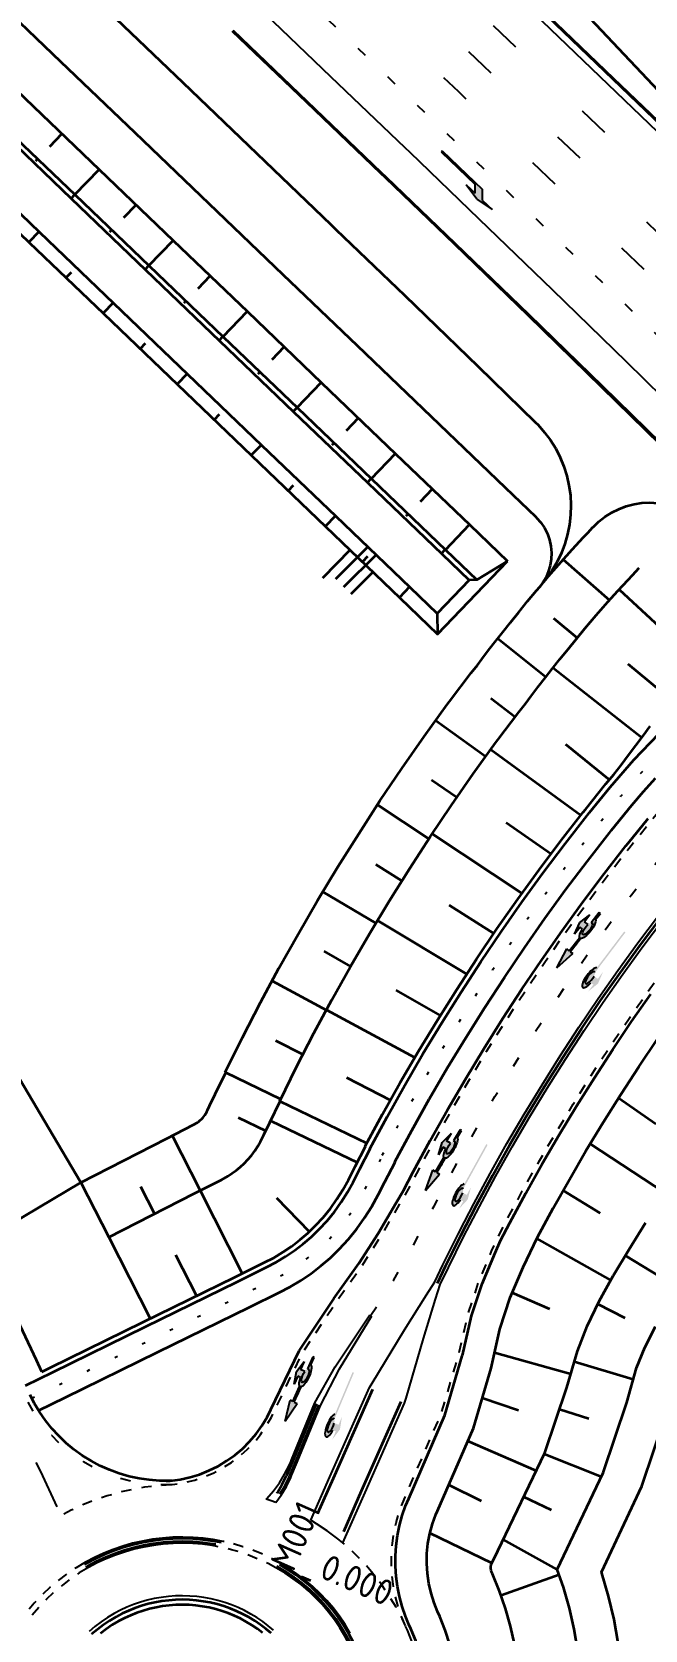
# Model space of a CAD drawing. Header units: metres. Extents: x 134219 to 139178, y 438661 to 444352.
# Drawn here: x 138283.6 to 138343.3, y 439274.4 to 439430.1 of the extents above; entities that cross this region are included whole.
import ezdxf

# ---------------------------------------------------------------- set-up
doc = ezdxf.new("R2010")
doc.units = ezdxf.units.M
for name, pattern in [('11strp', [2, 1, -1]), ('13strp', [4, 1, -3]), ('30270strp', [3, 0.3, -2.7]), ('39strp', [12, 3, -9])]:
    doc.linetypes.add(name, pattern=pattern)
doc.layers.add('Utd-geleiderail-nw', color=8, linetype='glm a2ee v014$0$f2m40080', lineweight=35)
doc.layers.add('Utd-ondergr-nw', color=8, linetype='13strp', lineweight=35)
doc.layers.add('Utd-weg-nw', color=8, linetype='Continuous')
doc.styles.add('alm a2ee v011$0$rtw_iso', font='NLCS-ISO.ttf')
doc.linetypes.add('glm a2ee v014$0$f2m40080', pattern='A,2,-1,[160,RTW.shx,S=0.5,R=0,X=0,Y=0],-1', length=4)

# ---------------------------------------------------------------- blocks, each defined once
blk = doc.blocks.new('Dwm A2 aanvulling$0$pijlre_750')
blk.add_hatch(color=256).paths.add_polyline_path([(5.2, -0.38), (4, -0.38), (5.7, -0.68), (7.5, -0.38), (6.2, -0.38), (5.45, 0.37), (0, 0.37), (0, 0.23), (4.6, 0.23)])
for p, q in [((0, 0.37), (5.45, 0.37)), ((0, 0.37), (0, 0.23)), ((0, 0.23), (4.6, 0.23)), ((5.2, -0.38), (4.6, 0.23)), ((6.2, -0.38), (5.45, 0.37)), ((4, -0.38), (5.2, -0.38)), ((5.7, -0.68), (4, -0.38)), ((5.7, -0.68), (7.5, -0.38)), ((6.2, -0.38), (7.5, -0.38))]:
    blk.add_line(p, q)
blk = doc.blocks.new('Dwm A2 aanvulling$0$A$C3CD96FA4')
at = {"layer": 'Utd-weg-nw'}
h = blk.add_hatch(color=256, dxfattribs=at)
edge = h.paths.add_edge_path()
edge.add_line((1.03, 0), (1.03, 0.75))
edge.add_line((1.03, 0.75), (1.03, 0.75))
edge.add_line((1.03, 0.75), (1.03, 0.77))
edge.add_ellipse((0.96, 1.95), major_axis=(0, 1.2), ratio=0.3125, start_angle=-168.5419, end_angle=-11.537)
edge.add_line((1.03, 3.13), (1.03, 3.15))
edge.add_line((1.03, 3.15), (1.03, 4.75))
edge.add_line((1.03, 4.75), (1.33, 4.75))
edge.add_line((1.33, 4.75), (0.96, 6.8))
edge.add_line((0.96, 6.8), (0.58, 4.75))
edge.add_line((0.58, 4.75), (0.66, 4.75))
edge.add_line((0.66, 4.75), (0.88, 4.75))
edge.add_line((0.88, 4.75), (0.88, 3.15))
edge.add_line((0.88, 3.15), (0.88, 3.13))
edge.add_ellipse((0.96, 1.95), major_axis=(0, 1.2), ratio=0.3125, start_angle=11.537, end_angle=73.0422)
edge.add_line((0.6, 2.3), (0.3, 2.3))
edge.add_line((0.3, 2.3), (0.3, 3.15))
edge.add_line((0.3, 3.15), (0, 1.95))
edge.add_line((0, 1.95), (0.3, 0.75))
edge.add_line((0.3, 0.75), (0.3, 1.6))
edge.add_line((0.3, 1.6), (0.66, 1.6))
edge.add_line((0.66, 1.6), (0.75, 1.6))
edge.add_ellipse((0.96, 1.95), major_axis=(0, 0.72), ratio=0.333997, start_angle=161.8264, end_angle=479.0871, ccw=False)
edge.add_line((0.88, 1.27), (0.88, 0.77))
edge.add_line((0.88, 0.77), (0.88, 0.75))
edge.add_line((0.88, 0.75), (0.88, 0))
edge.add_line((0.88, 0), (1.03, 0))
for p, q in [((0.96, 6.8), (0.58, 4.75)), ((0.96, 6.8), (1.33, 4.75)), ((0.3, 3.15), (0, 1.95)), ((0.3, 2.3), (0.3, 3.15)), ((0, 1.95), (0.3, 0.75)), ((0.6, 2.3), (0.3, 2.3)), ((0.3, 0.75), (0.3, 1.6)), ((0.75, 1.6), (0.3, 1.6))]:
    blk.add_line(p, q, dxfattribs=at)
at = {"layer": 'Utd-weg-nw', "linetype": 'Continuous'}
for p, q in [((0.88, 4.75), (0.58, 4.75)), ((0.88, 4.75), (0.88, 3.13)), ((1.03, 4.75), (1.03, 3.13)), ((1.03, 4.75), (1.33, 4.75)), ((0.88, 4.02), (0.88, 3.75)), ((1.03, 4.02), (1.03, 3.75))]:
    blk.add_line(p, q, dxfattribs=at)
at = {"layer": 'Utd-weg-nw'}
for points in [[(0.88, 0), (0.88, 1.27)], [(1.03, 0), (0.88, 0)], [(1.03, 0), (0.88, 0)], [(1.03, 0.77), (1.03, 0)]]:
    blk.add_lwpolyline(points, dxfattribs=at)
at = {"layer": 'Utd-weg-nw', "linetype": 'Continuous'}
for major_axis, ratio, start_param, end_param in [((0, 1.2), 0.3125, 0.20148, 1.274828), ((0, 1.2), 0.3125, -0.20148, 0.20148), ((0, 1.2), 0.3125, -0.20148, 0.20148), ((0, 1.2), 0.3125, -2.940235, -0.20148), ((0, 0.72), 0.333997, 2.824404, 8.361647), ((0, 1.2), 0.3125, 2.940235, 3.34295)]:
    blk.add_ellipse((0.96, 1.95), major_axis=major_axis, ratio=ratio, start_param=start_param, end_param=end_param, dxfattribs=at)
blk = doc.blocks.new('Dwm A2 aanvulling$0$A$C37A20DA0')
at = {"layer": 'Utd-weg-nw'}
h = blk.add_hatch(color=256, dxfattribs=at)
edge = h.paths.add_edge_path()
edge.add_ellipse((0.96, 5.6), major_axis=(0, 1.2), ratio=0.3125, start_angle=0.0287, end_angle=73.0422)
edge.add_line((0.6, 5.95), (0.3, 5.95))
edge.add_line((0.3, 5.95), (0.3, 6.8))
edge.add_line((0.3, 6.8), (0, 5.6))
edge.add_line((0, 5.6), (0.3, 4.4))
edge.add_line((0.3, 4.4), (0.3, 5.25))
edge.add_line((0.3, 5.25), (0.66, 5.25))
edge.add_line((0.66, 5.25), (0.75, 5.25))
edge.add_ellipse((0.96, 5.6), major_axis=(0, 0.72), ratio=0.333997, start_angle=161.8264, end_angle=479.0871, ccw=False)
edge.add_line((0.88, 4.92), (0.88, 0))
edge.add_line((0.88, 0), (1.03, 0))
edge.add_line((1.03, 0), (1.03, 4.42))
edge.add_ellipse((0.96, 5.6), major_axis=(0, 1.2), ratio=0.3125, start_angle=-168.4631, end_angle=-0.0287)
edge.add_line((0.96, 6.8), (0.96, 6.8))
at = {"layer": 'Utd-weg-nw', "linetype": 'Continuous'}
for major_axis, ratio, start_param, end_param in [((0, 1.2), 0.3125, -2.940235, 1.274828), ((0, 0.72), 0.333997, 2.824404, 8.361647)]:
    blk.add_ellipse((0.96, 5.6), major_axis=major_axis, ratio=ratio, start_param=start_param, end_param=end_param, dxfattribs=at)

msp = doc.modelspace()

# ---------------------------------------------------------------- linework, layer by layer
at = {"layer": 'Utd-geleiderail-nw', "linetype": 'Continuous', "flags": 128}
msp.add_lwpolyline([(138322.36, 439447.97), (138368.56, 439399.01), (138388.59, 439379.81), (138392.22, 439376.33)], dxfattribs=at)
at = {"layer": 'Utd-ondergr-nw', "linetype": 'Continuous'}
for p, q in [((138314.6, 439379.62), (138311.91, 439376.87)), ((138316.33, 439379.93), (138313.18, 439376.78)), ((138317.13, 439379.16), (138313.97, 439376.01)), ((138316.83, 439377.47), (138314.66, 439375.3))]:
    msp.add_line(p, q, dxfattribs=at)
at = {"layer": 'Utd-ondergr-nw', "color": 7, "linetype": 'Continuous'}
msp.add_line((138309.85, 439279.61), (138310.76, 439279.21), dxfattribs=at)
at = {"layer": 'Utd-ondergr-nw', "linetype": 'Continuous', "flags": 128}
for points in [[(138210.27, 439550.09), (138217.48, 439543.17), (138224.7, 439536.25), (138231.92, 439529.33), (138239.14, 439522.41), (138246.36, 439515.49), (138253.58, 439508.57), (138260.79, 439501.65), (138268.01, 439494.72), (138275.23, 439487.8), (138282.45, 439480.88), (138289.67, 439473.96), (138296.89, 439467.04), (138304.1, 439460.12), (138311.32, 439453.2), (138318.54, 439446.28), (138325.76, 439439.36), (138332.98, 439432.44), (138340.2, 439425.52), (138347.41, 439418.6), (138354.63, 439411.68), (138361.85, 439404.76), (138369.07, 439397.83), (138373.89, 439393.21)], [(138210.31, 439550.14), (138217.53, 439543.22), (138224.75, 439536.3), (138231.97, 439529.38), (138239.19, 439522.46), (138246.41, 439515.54), (138253.62, 439508.62), (138260.84, 439501.7), (138268.06, 439494.78), (138275.28, 439487.85), (138282.5, 439480.93), (138289.72, 439474.01), (138296.93, 439467.09), (138304.15, 439460.17), (138311.37, 439453.25), (138318.59, 439446.33), (138325.81, 439439.41), (138333.03, 439432.49), (138340.24, 439425.57), (138347.46, 439418.65), (138354.68, 439411.73), (138361.9, 439404.81), (138369.12, 439397.89), (138373.94, 439393.26)], [(138183.97, 439522.66), (138191.15, 439515.7), (138198.25, 439508.66), (138205.3, 439501.56), (138212.3, 439494.42), (138219.28, 439487.24), (138226.24, 439480.05), (138233.2, 439472.86), (138240.18, 439465.69), (138247.18, 439458.55), (138254.23, 439451.45), (138261.33, 439444.41), (138268.51, 439437.45), (138275.73, 439430.53), (138282.95, 439423.61), (138290.17, 439416.68), (138297.38, 439409.76), (138304.6, 439402.84), (138311.82, 439395.92), (138319.04, 439389), (138326.26, 439382.08), (138329.95, 439378.54)], [(138181.25, 439519.83), (138188.43, 439512.86), (138195.53, 439505.83), (138202.58, 439498.73), (138209.59, 439491.58), (138216.56, 439484.41), (138223.52, 439477.22), (138230.48, 439470.03), (138237.46, 439462.86), (138244.46, 439455.71), (138251.51, 439448.62), (138258.62, 439441.58), (138265.79, 439434.61), (138273.01, 439427.69), (138280.23, 439420.77), (138287.45, 439413.85), (138294.67, 439406.93), (138301.89, 439400.01), (138309.1, 439393.09), (138316.32, 439386.17), (138323.54, 439379.25), (138326.21, 439376.69)], [(138181.61, 439520.21), (138188.79, 439513.24), (138195.9, 439506.2), (138202.95, 439499.11), (138209.95, 439491.96), (138216.93, 439484.79), (138223.89, 439477.6), (138230.85, 439470.41), (138237.82, 439463.24), (138244.83, 439456.09), (138251.88, 439448.99), (138258.98, 439441.96), (138266.16, 439434.99), (138273.38, 439428.07), (138280.59, 439421.15), (138287.81, 439414.23), (138295.03, 439407.31), (138302.25, 439400.39), (138309.47, 439393.47), (138316.69, 439386.55), (138323.9, 439379.63), (138326.95, 439376.71)], [(138178.14, 439516.58), (138185.31, 439509.62), (138192.42, 439502.58), (138199.47, 439495.48), (138206.47, 439488.33), (138213.45, 439481.16), (138220.41, 439473.97), (138227.37, 439466.78), (138234.35, 439459.61), (138241.35, 439452.47), (138248.4, 439445.37), (138255.5, 439438.33), (138262.68, 439431.37), (138269.9, 439424.44), (138277.12, 439417.52), (138284.34, 439410.6), (138291.55, 439403.68), (138298.77, 439396.76), (138305.99, 439389.84), (138313.21, 439382.92), (138320.43, 439376), (138323.09, 439373.44)], [(138279.19, 439434.14), (138286.41, 439427.21), (138293.63, 439420.29), (138300.84, 439413.37), (138308.06, 439406.45), (138315.28, 439399.53), (138322.5, 439392.61), (138329.72, 439385.69), (138332.69, 439382.84), (138332.77, 439382.76), (138333.19, 439382.28), (138333.54, 439381.76), (138333.83, 439381.19), (138334.04, 439380.6), (138334.17, 439379.98), (138334.23, 439379.35), (138334.2, 439378.72), (138334.1, 439378.09), (138333.91, 439377.49), (138333.66, 439376.91), (138333.33, 439376.37), (138333.07, 439376.04)], [(138291.08, 439432.09), (138298.3, 439425.17), (138305.52, 439418.25), (138312.73, 439411.32), (138313.22, 439410.86), (138319.92, 439404.42), (138327.09, 439397.48), (138332.64, 439392.08), (138332.92, 439391.8), (138333.55, 439391.08), (138334.12, 439390.31), (138334.63, 439389.5), (138335.06, 439388.64), (138335.43, 439387.76), (138335.71, 439386.84), (138335.92, 439385.91), (138336.06, 439384.96), (138336.11, 439384), (138336.08, 439383.04), (138335.97, 439382.09), (138335.79, 439381.15), (138335.52, 439380.23), (138335.18, 439379.33), (138334.77, 439378.46), (138334.29, 439377.64), (138333.74, 439376.85), (138333.45, 439376.49)], [(138261.69, 439430.34), (138268.91, 439423.42), (138276.13, 439416.5), (138283.35, 439409.57), (138290.57, 439402.65), (138297.79, 439395.73), (138305, 439388.81), (138312.22, 439381.89), (138319.44, 439374.97), (138323.13, 439371.43)], [(138303.13, 439430.2), (138310.35, 439423.28), (138317.57, 439416.36), (138318.05, 439415.9), (138324.77, 439409.44), (138331.95, 439402.49), (138339.1, 439395.53), (138346.24, 439388.54), (138353.35, 439381.52), (138358.14, 439376.77)], [(138303.18, 439430.25), (138310.4, 439423.33), (138317.61, 439416.41), (138318.1, 439415.95), (138324.82, 439409.49), (138332, 439402.54), (138339.15, 439395.58), (138346.29, 439388.59), (138353.4, 439381.57), (138358.19, 439376.82)], [(138285.36, 439418.93), (138286.54, 439420.16)], [(138283.99, 439417.53), (138284.17, 439417.72)], [(138287.8, 439414.25), (138290.15, 439416.7)], [(138287.42, 439413.88), (138287.78, 439414.26)], [(138292.58, 439412.01), (138293.76, 439413.24)], [(138291.21, 439410.61), (138291.39, 439410.8)], [(138284.3, 439410.63), (138283.32, 439409.61)], [(138295.01, 439407.33), (138297.37, 439409.78)], [(138287.42, 439406.66), (138286.93, 439406.15)], [(138294.64, 439406.96), (138295, 439407.34)], [(138299.8, 439405.09), (138300.98, 439406.32)], [(138291.52, 439403.71), (138290.54, 439402.68)], [(138298.43, 439403.69), (138298.61, 439403.88)], [(138302.23, 439400.41), (138304.58, 439402.86)], [(138294.64, 439399.74), (138294.14, 439399.22)], [(138301.85, 439400.04), (138302.22, 439400.42)], [(138307.02, 439398.17), (138308.19, 439399.4)], [(138298.74, 439396.79), (138297.75, 439395.76)], [(138305.64, 439396.77), (138305.83, 439396.96)], [(138309.45, 439393.49), (138311.8, 439395.94)], [(138301.86, 439392.82), (138301.36, 439392.3)], [(138309.07, 439393.12), (138309.44, 439393.5)], [(138314.24, 439391.25), (138315.41, 439392.48)], [(138305.96, 439389.87), (138304.97, 439388.84)], [(138312.86, 439389.85), (138313.04, 439390.04)], [(138316.67, 439386.56), (138319.02, 439389.02)], [(138309.07, 439385.9), (138308.58, 439385.38)], [(138316.29, 439386.2), (138316.65, 439386.58)], [(138321.45, 439384.33), (138322.63, 439385.56)], [(138338.26, 439381.83), (138338.27, 439381.84), (138338.82, 439382.38), (138339.43, 439382.86), (138340.09, 439383.27), (138340.78, 439383.61), (138341.51, 439383.89), (138342.26, 439384.08), (138343.02, 439384.2), (138343.8, 439384.23), (138344.57, 439384.19), (138345.33, 439384.07), (138346.08, 439383.86), (138346.8, 439383.59), (138347.49, 439383.24), (138348.14, 439382.82), (138348.75, 439382.33), (138349.03, 439382.07), (138351.49, 439379.64), (138356.45, 439374.72)], [(138313.18, 439382.95), (138312.19, 439381.92)], [(138320.08, 439382.93), (138320.26, 439383.12)], [(138302.45, 439328.72), (138304.13, 439332.13), (138305.87, 439335.51), (138307.67, 439338.86), (138309.53, 439342.18), (138311.44, 439345.47), (138313.41, 439348.73), (138315.44, 439351.96), (138317.51, 439355.16), (138319.65, 439358.32), (138321.83, 439361.45), (138324.07, 439364.55), (138324.3, 439364.85), (138326.39, 439367.64), (138327.02, 439368.4), (138327.45, 439368.98), (138328.09, 439369.86), (138328.83, 439370.79), (138329.48, 439371.6), (138330.22, 439372.55), (138331.04, 439373.57), (138331.89, 439374.62), (138332.76, 439375.66), (138333.07, 439376.04), (138333.45, 439376.49), (138333.93, 439377.07), (138335.16, 439378.46), (138336.23, 439379.67), (138337.35, 439380.85), (138337.77, 439381.3), (138338.26, 439381.83)], [(138323.89, 439379.64), (138326.24, 439382.1)], [(138323.51, 439379.28), (138323.87, 439379.66)], [(138316.29, 439378.98), (138315.8, 439378.46)], [(138335.36, 439378.68), (138339.87, 439374.73)], [(138307.75, 439325.92), (138309.39, 439329.24), (138311.08, 439332.53), (138312.83, 439335.79), (138314.64, 439339.03), (138316.5, 439342.23), (138318.41, 439345.41), (138320.38, 439348.56), (138322.4, 439351.67), (138324.47, 439354.76), (138326.6, 439357.81), (138328.78, 439360.82), (138328.99, 439361.12), (138331.03, 439363.82), (138331.69, 439364.64), (138332.22, 439365.34), (138332.88, 439366.25), (138333.63, 439367.18), (138334.3, 439368.03), (138335.04, 439368.98), (138335.83, 439369.96), (138336.65, 439370.97), (138337.48, 439371.96), (138338.57, 439373.27), (138339.72, 439374.55), (138340.68, 439375.65), (138341.69, 439376.72), (138342.1, 439377.15), (138342.77, 439377.87)], [(138320.39, 439376.03), (138319.41, 439375)], [(138340.8, 439375.77), (138348.67, 439368.49)], [(138334.42, 439372.97), (138336.72, 439371.05)], [(138328.99, 439370.98), (138333.68, 439367.25)], [(138316.52, 439321.28), (138318.2, 439324.39), (138319.92, 439327.47), (138321.7, 439330.52), (138323.53, 439333.54), (138325.41, 439336.52), (138327.34, 439339.48), (138329.32, 439342.4), (138331.34, 439345.29), (138333.42, 439348.15), (138335.54, 439350.97), (138337.7, 439353.76), (138337.92, 439354.03), (138339.92, 439356.5), (138342.24, 439359.16), (138344.69, 439361.71), (138347.19, 439364.2), (138349.26, 439366.27), (138350.91, 439367.95), (138351.29, 439368.36), (138351.96, 439369.06)], [(138334.37, 439368.12), (138343.03, 439361.36)], [(138341.67, 439368.53), (138345.82, 439365.07)], [(138328.3, 439365.19), (138330.67, 439363.35)], [(138316.08, 439321.52), (138317.76, 439324.63), (138319.49, 439327.72), (138321.27, 439330.77), (138323.11, 439333.8), (138324.99, 439336.79), (138326.92, 439339.76), (138328.9, 439342.69), (138330.93, 439345.58), (138333.01, 439348.45), (138335.14, 439351.27), (138337.31, 439354.07), (138337.53, 439354.34), (138339.53, 439356.82), (138340.28, 439357.73), (138341.01, 439358.66), (138341.71, 439359.61), (138342.43, 439360.55), (138343.14, 439361.5), (138343.84, 439362.45)], [(138322.96, 439363.01), (138327.81, 439359.49)], [(138323.12, 439308.18), (138323.91, 439309.84), (138325.4, 439312.82), (138326.93, 439315.78), (138328.51, 439318.71), (138330.14, 439321.62), (138331.82, 439324.5), (138333.55, 439327.35), (138335.32, 439330.17), (138337.15, 439332.96), (138339.01, 439335.73), (138340.93, 439338.45), (138342.89, 439341.15), (138344.89, 439343.82), (138346.94, 439346.45), (138347.14, 439346.7), (138349.03, 439349.04), (138351.16, 439351.6), (138353.34, 439354.13), (138355.55, 439356.62), (138357.43, 439358.65), (138358.96, 439360.28), (138359.33, 439360.67), (138360, 439361.36)], [(138328.31, 439360.17), (138337.08, 439353.77)], [(138335.58, 439360.69), (138339.86, 439357.21)], [(138318.95, 439320), (138320.61, 439323.06), (138322.31, 439326.1), (138324.07, 439329.11), (138325.87, 439332.09), (138327.73, 439335.04), (138329.63, 439337.96), (138331.58, 439340.84), (138333.58, 439343.7), (138335.63, 439346.52), (138337.72, 439349.3), (138339.86, 439352.05), (138340.07, 439352.32), (138342.05, 439354.76), (138343.17, 439356.09), (138344.34, 439357.39)], [(138322.53, 439357.22), (138325, 439355.52)], [(138317.27, 439354.78), (138322.27, 439351.48)], [(138296.71, 439288.89), (138297.08, 439288.92), (138298.05, 439289.05), (138299.01, 439289.26), (138299.95, 439289.54), (138300.86, 439289.91), (138301.74, 439290.34), (138302.58, 439290.85), (138303.37, 439291.42), (138304.12, 439292.05), (138304.81, 439292.75), (138305.44, 439293.49), (138306.01, 439294.29), (138306.51, 439295.13), (138306.89, 439295.88), (138309.64, 439301.57), (138313.01, 439306.64), (138313.02, 439306.67), (138315.47, 439310.1), (138317.34, 439313.03), (138319.09, 439316.02), (138319.81, 439317.21), (138320.76, 439319.04), (138322.4, 439322.08), (138324.09, 439325.08), (138325.83, 439328.06), (138327.62, 439331.01), (138329.45, 439333.93), (138331.34, 439336.82), (138333.27, 439339.68), (138335.25, 439342.51), (138337.28, 439345.3), (138339.35, 439348.05), (138341.47, 439350.78), (138341.68, 439351.04), (138343.63, 439353.46)], [(138329.79, 439353.05), (138334.18, 439350)], [(138322.59, 439351.96), (138331.35, 439346.16)], [(138317.11, 439348.98), (138319.64, 439347.39)], [(138311.95, 439346.31), (138317.1, 439343.24)], [(138324.25, 439345.01), (138328.61, 439342.26)], [(138317.26, 439343.51), (138325.96, 439338.29)], [(138312.04, 439340.52), (138314.64, 439339.03)], [(138307.01, 439337.62), (138312.29, 439334.77)], [(138320.34, 439274.93), (138320.01, 439275.72), (138319.68, 439276.66), (138319.42, 439277.63), (138319.22, 439278.61), (138319.09, 439279.6), (138319.02, 439280.6), (138319.02, 439281.6), (138319.09, 439282.59), (138319.22, 439283.58), (138319.42, 439284.56), (138319.68, 439285.53), (138320.01, 439286.47), (138320.31, 439287.2), (138323.82, 439295.3), (138325.53, 439301.1), (138325.54, 439301.13), (138326.43, 439304.98), (138327.47, 439308.11), (138328.73, 439311.13), (138329.25, 439312.33), (138330.16, 439314.07), (138331.71, 439316.95), (138333.31, 439319.81), (138334.96, 439322.63), (138336.66, 439325.43), (138338.4, 439328.2), (138340.19, 439330.94), (138342.02, 439333.66), (138343.9, 439336.33)], [(138319.06, 439336.73), (138323.39, 439334.26)], [(138312.31, 439334.82), (138320.92, 439330.17)], [(138288.37, 439317.99), (138285.22, 439323.31), (138280.1, 439331.95)], [(138307.35, 439331.83), (138310.02, 439330.46)], [(138323.13, 439276.17), (138322.78, 439277.02), (138322.49, 439277.96), (138322.27, 439278.91), (138322.13, 439279.88), (138322.07, 439280.86), (138322.09, 439281.84), (138322.19, 439282.81), (138322.37, 439283.77), (138322.63, 439284.72), (138322.96, 439285.64), (138323.11, 439285.98), (138326.61, 439294.06), (138328.33, 439299.9), (138329.2, 439303.69), (138330.21, 439306.77), (138331.45, 439309.75), (138332.85, 439312.65), (138334.38, 439315.48), (138335.96, 439318.29), (138337.58, 439321.08), (138339.25, 439323.83), (138340.97, 439326.56), (138342.73, 439329.26), (138344.53, 439331.93)], [(138288.37, 439317.99), (138296.76, 439322.28), (138299.32, 439323.59), (138299.75, 439323.83), (138299.88, 439323.94), (138300.01, 439324.05), (138300.14, 439324.16), (138300.25, 439324.29), (138300.36, 439324.42), (138300.46, 439324.56), (138300.56, 439324.71), (138300.64, 439324.86), (138300.72, 439325.02), (138300.91, 439325.44), (138301.47, 439326.58), (138302.49, 439328.7)], [(138302.45, 439328.72), (138307.85, 439326.11)], [(138314.26, 439328.21), (138318.54, 439326.02)], [(138291.1, 439312.65), (138299.4, 439316.9), (138302.07, 439318.26), (138302.69, 439318.6), (138303.12, 439318.88), (138303.53, 439319.18), (138303.92, 439319.51), (138304.29, 439319.85), (138304.64, 439320.22), (138305, 439320.63), (138305.32, 439321.07), (138305.62, 439321.52), (138305.89, 439321.99), (138306.21, 439322.62), (138306.8, 439323.83), (138307.79, 439325.9)], [(138307.75, 439325.92), (138316.24, 439321.82)], [(138344.4, 439323.66), (138340.75, 439326.21)], [(138303.7, 439324.32), (138306.4, 439323.02)], [(138306.89, 439324.01), (138315.31, 439319.95)], [(138297.28, 439322.55), (138299.99, 439317.19)], [(138282.99, 439298.21), (138285.65, 439299.52), (138294.63, 439303.92), (138303.61, 439308.32), (138306.47, 439309.73), (138307.41, 439310.22), (138308.32, 439310.76), (138309.19, 439311.36), (138310.03, 439312), (138310.83, 439312.69), (138311.59, 439313.43), (138312.36, 439314.26), (138313.07, 439315.14), (138313.74, 439316.07), (138314.34, 439317.03), (138314.89, 439318.03), (138315.55, 439319.32), (138316.56, 439321.26)], [(138284.58, 439299.55), (138285.43, 439299.97), (138294.41, 439304.37), (138303.39, 439308.77), (138306.25, 439310.18), (138307.16, 439310.66), (138308.05, 439311.19), (138308.9, 439311.76), (138309.71, 439312.39), (138310.49, 439313.06), (138311.23, 439313.78), (138311.98, 439314.59), (138312.68, 439315.45), (138313.32, 439316.35), (138313.91, 439317.28), (138314.44, 439318.26), (138315.1, 439319.55), (138316.12, 439321.5)], [(138345.26, 439316.97), (138337.99, 439321.75)], [(138284.26, 439295.77), (138286.86, 439297.05), (138295.84, 439301.45), (138304.82, 439305.85), (138307.69, 439307.26), (138308.76, 439307.82), (138309.8, 439308.45), (138310.8, 439309.13), (138311.76, 439309.87), (138312.68, 439310.66), (138313.55, 439311.5), (138314.44, 439312.46), (138315.26, 439313.48), (138316.02, 439314.54), (138316.71, 439315.64), (138317.34, 439316.79), (138317.99, 439318.06), (138318.99, 439319.98)], [(138288.37, 439317.99), (138278.63, 439312.22)], [(138288.37, 439317.99), (138291.1, 439312.65)], [(138294.19, 439317.6), (138295.55, 439314.93)], [(138338.96, 439314.99), (138335.36, 439317.22)], [(138300, 439317.2), (138304.1, 439309.12)], [(138307.44, 439316.5), (138310.63, 439313.2)], [(138291.1, 439312.65), (138295.14, 439304.73)], [(138328.41, 439280.88), (138329, 439282.1), (138333.57, 439291.66), (138335.73, 439298.01), (138336.74, 439301.56), (138337.7, 439303.99), (138338.87, 439306.41), (138340.22, 439308.88), (138341.75, 439311.43), (138343.37, 439314.05)], [(138339.99, 439308.47), (138332.8, 439312.54)], [(138297.59, 439310.93), (138299.64, 439306.93)], [(138346.53, 439307.76), (138341.41, 439310.87)], [(138334.06, 439305.63), (138330.4, 439307.23)], [(138284.58, 439299.55), (138284.06, 439300.66), (138281.66, 439305.78)], [(138341.4, 439304.77), (138338.73, 439306.13)], [(138334.78, 439280.27), (138339.24, 439289.7), (138341.55, 439296.54), (138342.51, 439299.93), (138343.32, 439301.9), (138344.34, 439303.95)], [(138336.1, 439299.3), (138328.67, 439301.39)], [(138342.19, 439298.79), (138336.44, 439300.51)], [(138297.25, 439288.92), (138297.03, 439288.91), (138296.03, 439288.92), (138295.04, 439289), (138294.05, 439289.14), (138293.07, 439289.35), (138292.11, 439289.63), (138291.17, 439289.98), (138290.26, 439290.38), (138289.37, 439290.85), (138288.52, 439291.38), (138287.71, 439291.96), (138286.94, 439292.6), (138286.22, 439293.29), (138285.54, 439294.03), (138284.92, 439294.81), (138284.35, 439295.63), (138283.84, 439296.49), (138283.43, 439297.31)], [(138311.47, 439285.75), (138312.98, 439289.16), (138316.82, 439297.85)], [(138331.01, 439295.77), (138327.47, 439296.98)], [(138307.49, 439287.73), (138307.52, 439287.77), (138308, 439288.58), (138308.42, 439289.43), (138308.5, 439289.6), (138309.05, 439290.9), (138311.32, 439296.46)], [(138307.77, 439287.62), (138308.27, 439288.44), (138308.7, 439289.3), (138308.77, 439289.48), (138309.32, 439290.78), (138311.59, 439296.33)], [(138313.98, 439283.99), (138315.72, 439287.95), (138319.57, 439296.63)], [(138337.85, 439294.95), (138335, 439295.88)], [(138339.1, 439280.01), (138343.02, 439288.39), (138345.42, 439295.55)], [(138332.73, 439289.9), (138326.06, 439292.78)], [(138339.05, 439289.3), (138333.5, 439291.51)], [(138327.39, 439286.95), (138324.2, 439288.51)], [(138334.21, 439286.07), (138331.51, 439287.36)], [(138302.08, 439282.9), (138301.25, 439283.05), (138300.28, 439283.18), (138299.3, 439283.26), (138298.32, 439283.29), (138297.33, 439283.27), (138296.35, 439283.19), (138295.38, 439283.07), (138294.41, 439282.9), (138293.45, 439282.68), (138292.51, 439282.41), (138291.58, 439282.09), (138290.67, 439281.73), (138289.77, 439281.32), (138288.9, 439280.86), (138288.72, 439280.76)], [(138301.51, 439282.7), (138301.21, 439282.75), (138300.25, 439282.88), (138299.28, 439282.96), (138298.32, 439282.99), (138297.35, 439282.97), (138296.38, 439282.9), (138295.42, 439282.78), (138294.47, 439282.61), (138293.53, 439282.39), (138292.6, 439282.12), (138291.68, 439281.81), (138290.79, 439281.45), (138289.91, 439281.05), (138289.05, 439280.6), (138288.85, 439280.48)], [(138328.41, 439280.88), (138322.38, 439283.81)], [(138334.78, 439280.27), (138329.53, 439283.21)], [(138316.33, 439263.22), (138316.39, 439263.8), (138316.45, 439264.75), (138316.45, 439265.7), (138316.41, 439266.65), (138316.31, 439267.59), (138316.16, 439268.53), (138315.96, 439269.46), (138315.71, 439270.37), (138315.41, 439271.27), (138315.06, 439272.16), (138314.66, 439273.02), (138314.22, 439273.86), (138313.73, 439274.67), (138313.2, 439275.46), (138312.63, 439276.22), (138312.01, 439276.94), (138311.36, 439277.63), (138310.67, 439278.28), (138309.92, 439278.91), (138309.14, 439279.5), (138308.35, 439280.04), (138307.53, 439280.53), (138307.48, 439280.56)], [(138316.63, 439263.19), (138316.69, 439263.77), (138316.75, 439264.74), (138316.75, 439265.7), (138316.71, 439266.67), (138316.61, 439267.63), (138316.46, 439268.58), (138316.25, 439269.53), (138316, 439270.46), (138315.69, 439271.38), (138315.34, 439272.27), (138314.93, 439273.15), (138314.48, 439274.01), (138313.98, 439274.83), (138313.44, 439275.63), (138312.86, 439276.4), (138312.23, 439277.14), (138311.57, 439277.84), (138310.87, 439278.51), (138310.11, 439279.15), (138309.32, 439279.75), (138308.51, 439280.29), (138307.72, 439280.77)], [(138328.39, 439280.04), (138328.35, 439280.17), (138328.31, 439280.37), (138328.32, 439280.57), (138328.36, 439280.76), (138328.41, 439280.88)], [(138330.51, 439260.08), (138330.65, 439260.8), (138330.93, 439262.52), (138331.11, 439264.26), (138331.2, 439266.02), (138331.2, 439267.77), (138331.1, 439269.54), (138330.9, 439271.29), (138330.61, 439273.04), (138330.22, 439274.77), (138329.74, 439276.49), (138329.16, 439278.18), (138328.48, 439279.84), (138328.39, 439280.04)], [(138336.61, 439260.04), (138336.91, 439262), (138337.11, 439264.07), (138337.2, 439266.15), (138337.18, 439268.23), (138337.05, 439270.32), (138336.8, 439272.4), (138336.44, 439274.47), (138335.96, 439276.52), (138335.38, 439278.54), (138334.78, 439280.27)], [(138340.78, 439260.81), (138340.89, 439261.65), (138341.11, 439263.93), (138341.2, 439266.23), (138341.17, 439268.54), (138341.01, 439270.84), (138340.73, 439273.14), (138340.32, 439275.42), (138339.79, 439277.68), (138339.13, 439279.91), (138339.1, 439280.01)], [(138334.96, 439279.75), (138329.31, 439277.73)], [(138306.9, 439274.07), (138306.39, 439274.5), (138305.87, 439274.9), (138305.31, 439275.27), (138304.74, 439275.62), (138304.15, 439275.93), (138303.54, 439276.22), (138302.92, 439276.47), (138302.29, 439276.7), (138301.64, 439276.89), (138300.98, 439277.05), (138300.31, 439277.17), (138299.64, 439277.26), (138298.97, 439277.32), (138298.29, 439277.34), (138297.61, 439277.32), (138296.94, 439277.27), (138296.27, 439277.19), (138295.6, 439277.07), (138294.94, 439276.92), (138294.29, 439276.73), (138293.65, 439276.51), (138293.02, 439276.26), (138292.41, 439275.98), (138291.81, 439275.66), (138291.18, 439275.29), (138290.57, 439274.88), (138289.99, 439274.44), (138289.43, 439273.97)], [(138306.08, 439274.11), (138305.58, 439274.49), (138305.04, 439274.85), (138304.49, 439275.18), (138303.92, 439275.49), (138303.34, 439275.76), (138302.74, 439276.01), (138302.13, 439276.22), (138301.51, 439276.41), (138300.87, 439276.56), (138300.23, 439276.68), (138299.59, 439276.76), (138298.94, 439276.82), (138298.29, 439276.84), (138297.64, 439276.82), (138296.99, 439276.78), (138296.34, 439276.7), (138295.7, 439276.58), (138295.06, 439276.44), (138294.44, 439276.26), (138293.82, 439276.05), (138293.22, 439275.8), (138292.63, 439275.53), (138292.05, 439275.23), (138291.44, 439274.87), (138290.86, 439274.47), (138290.3, 439274.05)], [(138325.25, 439261.97), (138325.36, 439263.01), (138325.44, 439264.45), (138325.45, 439265.89), (138325.38, 439267.33), (138325.23, 439268.76), (138325.01, 439270.19), (138324.7, 439271.59), (138324.32, 439272.98), (138323.87, 439274.35), (138323.34, 439275.69), (138323.13, 439276.17)], [(138322.27, 439262.79), (138322.32, 439263.28), (138322.4, 439264.55), (138322.4, 439265.83), (138322.34, 439267.1), (138322.21, 439268.37), (138322.01, 439269.62), (138321.74, 439270.87), (138321.4, 439272.1), (138321, 439273.31), (138320.53, 439274.49), (138320.34, 439274.93)]]:
    msp.add_lwpolyline(points, dxfattribs=at)
msp.add_lwpolyline([(138329.95, 439378.54), (138326.95, 439376.71), (138326.21, 439376.69), (138323.09, 439373.44), (138323.13, 439371.43), (138329.95, 439378.54)], close=True, dxfattribs=at)
at = {"layer": 'Utd-weg-nw', "linetype": 'Continuous', "flags": 128}
for points in [[(138209.78, 439549.58), (138217, 439542.66), (138224.22, 439535.74), (138231.44, 439528.82), (138238.66, 439521.9), (138245.87, 439514.98), (138253.09, 439508.06), (138260.31, 439501.14), (138267.53, 439494.22), (138274.75, 439487.3), (138281.97, 439480.38), (138289.18, 439473.46), (138296.4, 439466.54), (138303.62, 439459.62), (138310.84, 439452.7), (138318.06, 439445.77), (138325.27, 439438.85), (138332.49, 439431.93), (138339.71, 439425.01), (138346.93, 439418.09), (138354.15, 439411.17), (138361.37, 439404.25), (138368.58, 439397.33), (138373.41, 439392.71)], [(138305.5, 439432.67), (138312.71, 439425.75), (138319.93, 439418.83), (138320.42, 439418.37), (138327.14, 439411.9), (138334.33, 439404.95), (138341.49, 439397.97), (138348.64, 439390.98), (138355.76, 439383.96), (138360.51, 439379.24)], [(138310.77, 439285.09), (138312.64, 439289.31), (138316.48, 439298), (138316.74, 439298.43), (138319.9, 439303.62), (138322.03, 439307.04), (138322.85, 439308.31), (138323.64, 439309.97), (138325.13, 439312.96), (138325.74, 439314.14), (138326.66, 439315.92), (138328.25, 439318.86), (138329.88, 439321.77), (138331.57, 439324.65), (138333.3, 439327.51), (138335.07, 439330.33), (138336.9, 439333.13), (138338.77, 439335.9), (138340.68, 439338.63), (138342.64, 439341.33), (138344.65, 439344)], [(138313.89, 439282.87), (138316.07, 439287.79), (138319.91, 439296.48), (138320.05, 439296.97), (138321.77, 439302.8), (138322.93, 439306.62), (138323.39, 439308.05), (138324.18, 439309.7), (138325.66, 439312.68), (138326.27, 439313.87), (138327.2, 439315.64), (138328.78, 439318.57), (138330.4, 439321.47), (138332.08, 439324.35), (138333.81, 439327.19), (138335.58, 439330.01), (138337.4, 439332.8), (138339.26, 439335.56), (138341.17, 439338.28), (138343.13, 439340.97), (138345.13, 439343.63)], [(138306.44, 439287.14), (138306.49, 439287.19), (138307.14, 439287.93), (138307.72, 439288.72), (138308.23, 439289.55), (138308.68, 439290.42), (138308.83, 439290.77), (138308.91, 439290.96), (138311.18, 439296.52), (138313.16, 439300.01), (138316.53, 439305.08)], [(138307.36, 439286.79), (138307.89, 439287.53), (138308.4, 439288.37), (138308.83, 439289.24), (138308.91, 439289.42), (138309.46, 439290.72), (138311.73, 439296.27), (138313.56, 439299.84), (138316.71, 439305)], [(138286.08, 439286.38), (138284.47, 439289.81), (138284.04, 439290.71)], [(138307.36, 439286.79), (138306.91, 439286.96), (138306.44, 439287.14)], [(138313.89, 439282.87), (138313.4, 439283.27), (138312.37, 439284.04), (138311.34, 439284.74), (138310.77, 439285.09)], [(138302.34, 439282.99), (138302.25, 439283.01), (138301.28, 439283.19), (138300.3, 439283.33), (138299.31, 439283.41), (138298.32, 439283.44), (138297.95, 439283.43), (138297.33, 439283.42), (138296.34, 439283.34), (138295.36, 439283.22), (138294.38, 439283.05), (138293.42, 439282.83), (138292.46, 439282.55), (138291.53, 439282.23), (138290.61, 439281.87), (138289.71, 439281.45), (138288.83, 439280.99), (138288.66, 439280.89)], [(138301.19, 439282.6), (138301.18, 439282.6), (138300.23, 439282.73), (138299.27, 439282.81), (138298.32, 439282.84), (138298.01, 439282.84), (138297.36, 439282.82), (138296.4, 439282.75), (138295.45, 439282.63), (138294.5, 439282.46), (138293.57, 439282.25), (138292.64, 439281.98), (138291.74, 439281.67), (138290.85, 439281.31), (138289.97, 439280.91), (138289.12, 439280.47), (138288.91, 439280.35)], [(138316.18, 439263.24), (138316.24, 439263.81), (138316.3, 439264.75), (138316.3, 439265.69), (138316.26, 439266.63), (138316.16, 439267.57), (138316.01, 439268.5), (138315.81, 439269.42), (138315.57, 439270.33), (138315.27, 439271.22), (138314.92, 439272.1), (138314.53, 439272.95), (138314.09, 439273.79), (138313.61, 439274.59), (138313.08, 439275.37), (138312.51, 439276.12), (138311.9, 439276.84), (138311.25, 439277.52), (138310.57, 439278.17), (138309.83, 439278.8), (138309.06, 439279.38), (138308.27, 439279.91), (138307.45, 439280.4), (138307.36, 439280.45)], [(138314.61, 439274.08), (138314.11, 439274.92), (138313.57, 439275.72), (138312.98, 439276.5), (138312.35, 439277.24), (138311.68, 439277.95), (138310.97, 439278.62), (138310.2, 439279.26), (138309.4, 439279.87), (138308.59, 439280.42), (138307.84, 439280.87)], [(138307.15, 439274.35), (138306.63, 439274.79), (138306.09, 439275.2), (138305.51, 439275.59), (138304.92, 439275.94), (138304.31, 439276.27), (138303.69, 439276.56), (138303.05, 439276.82), (138302.4, 439277.05), (138301.73, 439277.25), (138301.06, 439277.41), (138300.37, 439277.54), (138299.68, 439277.63), (138299, 439277.69), (138298.99, 439277.69), (138298.29, 439277.71), (138297.6, 439277.7), (138296.9, 439277.65), (138296.21, 439277.56), (138295.52, 439277.44), (138294.85, 439277.28), (138294.18, 439277.09), (138293.52, 439276.87), (138292.87, 439276.61), (138292.24, 439276.32), (138291.62, 439275.99), (138290.98, 439275.61), (138290.35, 439275.19), (138289.75, 439274.73), (138289.18, 439274.24)], [(138321.9, 439262.83), (138321.95, 439263.31), (138322.02, 439264.56), (138322.03, 439265.82), (138321.97, 439267.07), (138321.84, 439268.32), (138321.64, 439269.56), (138321.38, 439270.78), (138321.04, 439271.99), (138320.65, 439273.18), (138320.19, 439274.35), (138320, 439274.77)]]:
    msp.add_lwpolyline(points, dxfattribs=at)
at = {"layer": 'Utd-weg-nw', "linetype": '39strp', "flags": 128}
for points in [[(138207.29, 439546.99), (138214.51, 439540.07), (138221.73, 439533.14), (138228.95, 439526.22), (138236.16, 439519.3), (138243.38, 439512.38), (138250.6, 439505.46), (138257.82, 439498.54), (138265.04, 439491.62), (138272.26, 439484.7), (138279.47, 439477.78), (138286.69, 439470.86), (138293.91, 439463.94), (138301.13, 439457.02), (138308.35, 439450.1), (138315.57, 439443.18), (138322.78, 439436.26), (138330, 439429.33), (138337.22, 439422.41), (138344.44, 439415.49), (138351.66, 439408.57), (138358.87, 439401.65), (138366.09, 439394.73), (138370.92, 439390.11)], [(138204.87, 439544.46), (138212.09, 439537.54), (138219.3, 439530.62), (138226.52, 439523.7), (138233.74, 439516.78), (138240.96, 439509.86), (138248.18, 439502.94), (138255.4, 439496.01), (138262.61, 439489.09), (138269.83, 439482.17), (138277.05, 439475.25), (138284.27, 439468.33), (138291.49, 439461.41), (138298.71, 439454.49), (138305.92, 439447.57), (138313.14, 439440.65), (138320.36, 439433.73), (138327.58, 439426.81), (138334.8, 439419.89), (138342.02, 439412.97), (138349.23, 439406.05), (138356.45, 439399.13), (138363.67, 439392.2), (138368.5, 439387.58)], [(138202.45, 439541.93), (138209.66, 439535.01), (138216.88, 439528.09), (138224.1, 439521.17), (138231.32, 439514.25), (138238.54, 439507.33), (138245.76, 439500.41), (138252.97, 439493.49), (138260.19, 439486.57), (138267.41, 439479.65), (138274.63, 439472.73), (138281.85, 439465.81), (138289.07, 439458.89), (138296.28, 439451.96), (138303.5, 439445.04), (138310.72, 439438.12), (138317.94, 439431.2), (138325.16, 439424.28), (138332.38, 439417.36), (138339.59, 439410.44), (138346.81, 439403.52), (138354.03, 439396.6), (138361.25, 439389.68), (138366.07, 439385.05)]]:
    msp.add_lwpolyline(points, dxfattribs=at)
at = {"layer": 'Utd-weg-nw', "linetype": '13strp', "flags": 128}
for points in [[(138199.87, 439539.24), (138207.09, 439532.32), (138214.3, 439525.4), (138221.52, 439518.48), (138228.74, 439511.56), (138235.96, 439504.64), (138243.18, 439497.72), (138250.4, 439490.8), (138257.61, 439483.88), (138264.83, 439476.96), (138272.05, 439470.04), (138279.27, 439463.12), (138286.49, 439456.2), (138293.71, 439449.28), (138300.92, 439442.35), (138308.14, 439435.43), (138315.36, 439428.51), (138322.58, 439421.59), (138329.8, 439414.67), (138337.02, 439407.75), (138344.23, 439400.83), (138351.45, 439393.91), (138358.67, 439386.99), (138363.5, 439382.36)], [(138297.18, 439288.54), (138296.19, 439288.53), (138295.2, 439288.58), (138294.2, 439288.71), (138293.22, 439288.89), (138292.25, 439289.15), (138291.31, 439289.46), (138290.38, 439289.84), (138289.48, 439290.28), (138288.62, 439290.78), (138287.79, 439291.34), (138286.99, 439291.95), (138286.24, 439292.61), (138285.54, 439293.32), (138284.88, 439294.07), (138284.28, 439294.87), (138283.73, 439295.7), (138283.24, 439296.57), (138282.95, 439297.14), (138281.8, 439299.6), (138279.39, 439304.72), (138277.54, 439308.65), (138273.29, 439317.7), (138269.04, 439326.75), (138264.78, 439335.8), (138263.41, 439338.73), (138262.4, 439340.8), (138261.35, 439342.84), (138260.24, 439344.85), (138258.96, 439347.06), (138257.61, 439349.22), (138256.21, 439351.35), (138254.74, 439353.43), (138253.22, 439355.48), (138251.64, 439357.48), (138250.01, 439359.44), (138248.33, 439361.35), (138246.83, 439362.96), (138245.29, 439364.53), (138243.72, 439366.07), (138241.17, 439368.51), (138233.94, 439375.41), (138226.7, 439382.32), (138219.47, 439389.22), (138216.4, 439392.15), (138214.97, 439393.49), (138214.61, 439393.81), (138213.5, 439394.79), (138212, 439396.06), (138210.01, 439397.65), (138207.96, 439399.18), (138205.87, 439400.65), (138204.89, 439401.31), (138203.74, 439402.05), (138201.56, 439403.39), (138199.34, 439404.65), (138197.08, 439405.85), (138194.79, 439406.97), (138194.16, 439407.26), (138192.46, 439408.02), (138190.1, 439409), (138187.71, 439409.91)], [(138316.62, 439305.04), (138316.64, 439305.07), (138318.86, 439308.51), (138320.57, 439311.46), (138322.14, 439314.47), (138322.78, 439315.67), (138323.73, 439317.47), (138325.34, 439320.46), (138327, 439323.42), (138328.71, 439326.35), (138330.47, 439329.25), (138332.27, 439332.13), (138334.13, 439334.97), (138336.03, 439337.78), (138337.98, 439340.56), (138339.97, 439343.31), (138342.01, 439346.02), (138344.09, 439348.7), (138344.3, 439348.96), (138346.22, 439351.34), (138348.4, 439353.95), (138350.61, 439356.52), (138352.87, 439359.05), (138354.78, 439361.13), (138356.33, 439362.78), (138356.71, 439363.17), (138357.38, 439363.87)]]:
    msp.add_lwpolyline(points, dxfattribs=at)
at = {"layer": 'Utd-weg-nw', "linetype": '30270strp', "flags": 128}
for points in [[(138317.74, 439320.64), (138319.4, 439323.73), (138321.12, 439326.79), (138322.88, 439329.81), (138324.7, 439332.81), (138326.57, 439335.78), (138328.48, 439338.72), (138330.45, 439341.62), (138332.46, 439344.5), (138334.52, 439347.33), (138336.63, 439350.14), (138338.78, 439352.9), (138339, 439353.17), (138340.98, 439355.63), (138343.29, 439358.27), (138345.72, 439360.81), (138348.21, 439363.28), (138350.27, 439365.33), (138351.9, 439367.01), (138352.29, 439367.41), (138352.96, 439368.11)], [(138283.59, 439296.98), (138286.26, 439298.28), (138295.24, 439302.69), (138304.21, 439307.09), (138307.08, 439308.49), (138308.08, 439309.02), (138309.06, 439309.61), (138309.99, 439310.25), (138310.89, 439310.94), (138311.75, 439311.68), (138312.57, 439312.46), (138313.4, 439313.36), (138314.17, 439314.31), (138314.88, 439315.3), (138315.53, 439316.34), (138316.11, 439317.41), (138316.77, 439318.69), (138317.78, 439320.62)]]:
    msp.add_lwpolyline(points, dxfattribs=at)
at = {"layer": 'Utd-weg-nw', "linetype": '11strp', "flags": 128}
for points in [[(138296.75, 439288.52), (138297.53, 439288.59), (138298.51, 439288.75), (138299.47, 439288.99), (138300.41, 439289.31), (138301.32, 439289.7), (138302.2, 439290.16), (138303.04, 439290.7), (138303.83, 439291.3), (138304.57, 439291.96), (138305.26, 439292.67), (138305.88, 439293.44), (138306.44, 439294.26), (138306.94, 439295.12), (138307.22, 439295.7), (138309.98, 439301.42), (138313.35, 439306.49), (138313.37, 439306.51), (138315.81, 439309.94), (138317.68, 439312.87), (138319.43, 439315.85), (138320.14, 439317.03), (138321.1, 439318.86), (138322.73, 439321.9), (138324.42, 439324.9), (138326.15, 439327.87), (138327.93, 439330.82), (138329.77, 439333.73), (138331.65, 439336.62), (138333.58, 439339.47), (138335.55, 439342.29), (138337.58, 439345.07), (138339.65, 439347.83), (138341.76, 439350.54), (138341.97, 439350.81), (138343.92, 439353.23), (138346.13, 439355.87), (138348.37, 439358.48), (138350.66, 439361.05), (138352.6, 439363.15), (138354.18, 439364.83), (138354.56, 439365.23), (138355.23, 439365.93)], [(138319.99, 439274.78), (138319.89, 439275.01), (138319.53, 439275.95), (138319.22, 439276.9), (138318.98, 439277.87), (138318.8, 439278.85), (138318.69, 439279.84), (138318.64, 439280.84), (138318.65, 439281.84), (138318.73, 439282.84), (138318.88, 439283.83), (138319.09, 439284.81), (138319.36, 439285.77), (138319.7, 439286.71), (138319.96, 439287.33), (138323.48, 439295.45), (138325.19, 439301.25), (138325.19, 439301.28), (138326.09, 439305.14), (138327.13, 439308.27), (138328.39, 439311.3), (138328.91, 439312.51), (138329.83, 439314.25), (138331.38, 439317.13), (138332.99, 439319.99), (138334.64, 439322.83), (138336.34, 439325.63), (138338.08, 439328.41), (138339.87, 439331.15), (138341.71, 439333.87), (138343.59, 439336.55), (138345.52, 439339.21), (138347.49, 439341.83), (138349.5, 439344.41), (138349.7, 439344.67), (138351.56, 439346.97), (138353.66, 439349.49), (138355.8, 439351.97), (138357.98, 439354.42), (138359.82, 439356.42), (138361.33, 439358.02), (138361.69, 439358.4), (138362.36, 439359.1)], [(138297.26, 439288.54), (138297.09, 439288.53), (138295.84, 439288.44), (138294.59, 439288.29), (138293.36, 439288.07), (138292.14, 439287.79), (138290.93, 439287.44), (138289.75, 439287.04), (138288.58, 439286.57), (138287.44, 439286.05), (138286.47, 439285.54)], [(138307.84, 439280.87), (138307.75, 439280.92), (138306.88, 439281.38), (138306, 439281.8), (138305.09, 439282.18), (138304.16, 439282.5), (138303.21, 439282.78), (138302.34, 439282.99)], [(138307.36, 439280.45), (138306.61, 439280.85), (138305.75, 439281.25), (138304.88, 439281.61), (138303.98, 439281.93), (138303.06, 439282.2), (138302.13, 439282.43), (138301.19, 439282.6)], [(138319.99, 439274.78), (138319.66, 439275.49), (138319.08, 439276.59), (138318.43, 439277.67), (138317.73, 439278.71), (138316.97, 439279.71), (138316.16, 439280.66), (138315.3, 439281.57), (138314.39, 439282.44), (138313.89, 439282.87)], [(138288.66, 439280.89), (138287.91, 439280.44), (138287.02, 439279.84), (138286.17, 439279.2), (138285.35, 439278.51), (138284.58, 439277.77), (138283.84, 439276.99), (138283.15, 439276.17)], [(138288.91, 439280.35), (138288.23, 439279.94), (138287.37, 439279.36), (138286.55, 439278.73), (138285.75, 439278.06), (138285, 439277.34), (138284.29, 439276.59), (138283.62, 439275.8)]]:
    msp.add_lwpolyline(points, dxfattribs=at)

# ---------------------------------------------------------------- block references
at = {"layer": 'Utd-weg-nw', "linetype": 'Continuous'}
for name, p, rotation in [('Dwm A2 aanvulling$0$pijlre_750', (138323.3, 439418.25), 316.205792957264), ('Dwm A2 aanvulling$0$A$C37A20DA0', (138342.13, 439341.83), 142.8865189552585), ('Dwm A2 aanvulling$0$A$C37A20DA0', (138328.77, 439321.22), 151.0229732086502), ('Dwm A2 aanvulling$0$A$C37A20DA0', (138315.79, 439299.1), 157.1958199076767)]:
    msp.add_blockref(name, p, dxfattribs=dict(at, rotation=rotation))
at = {"layer": 'Utd-weg-nw', "linetype": 'Continuous', "xscale": -1}
for p, rotation in [((138338.19, 439344.84), 141.6980184046304), ((138324.55, 439323.57), 149.8344726588316), ((138310.16, 439301.34), 156.007319357936)]:
    msp.add_blockref('Dwm A2 aanvulling$0$A$C3CD96FA4', p, dxfattribs=dict(at, rotation=rotation))

# ---------------------------------------------------------------- texts
at = {"layer": 'Utd-ondergr-nw', "color": 7, "style": 'alm a2ee v011$0$rtw_iso'}
for s, rotation, p in [('M001', 66.1363, (138309.07, 439279.95)), ('0.000', 336.1361, (138311.47, 439279.57))]:
    msp.add_text(s, height=2.5, rotation=rotation, dxfattribs=at).set_placement(p)

doc.saveas('drawing.dxf')
